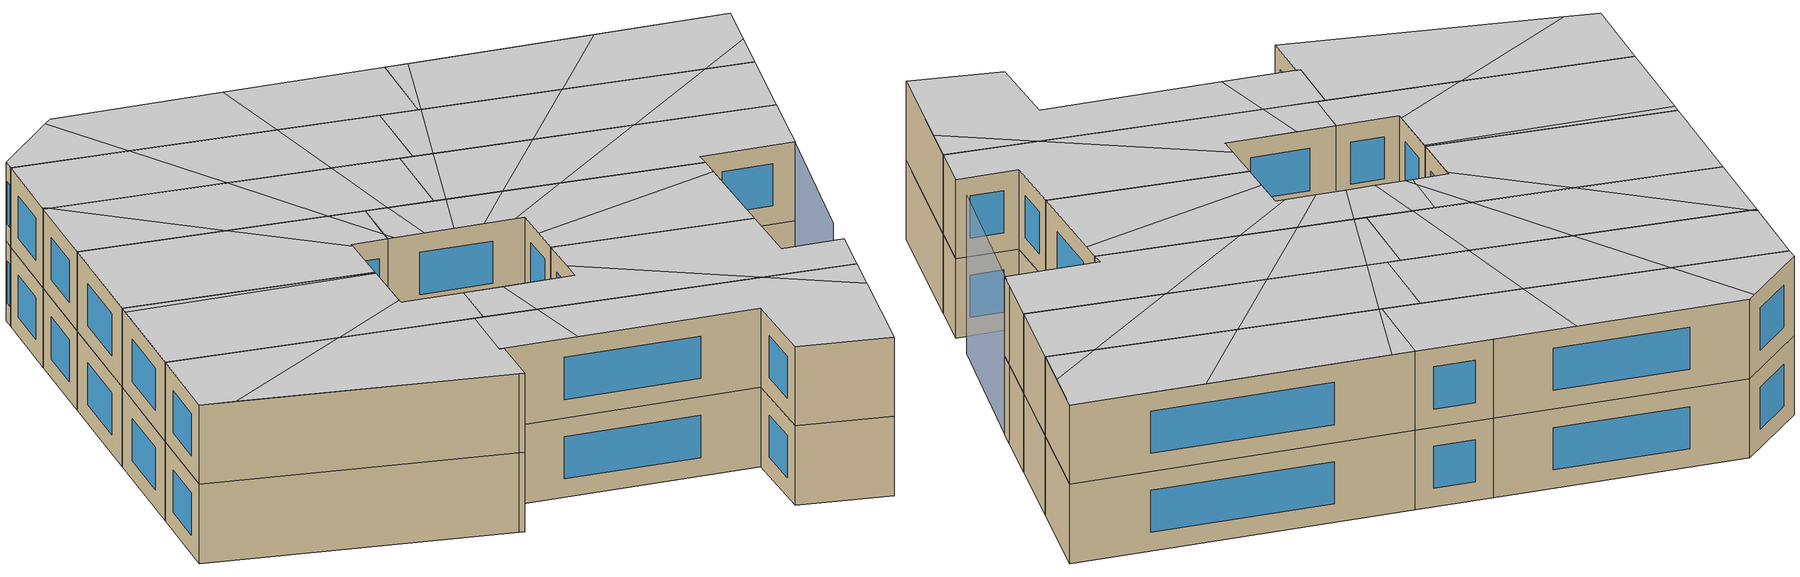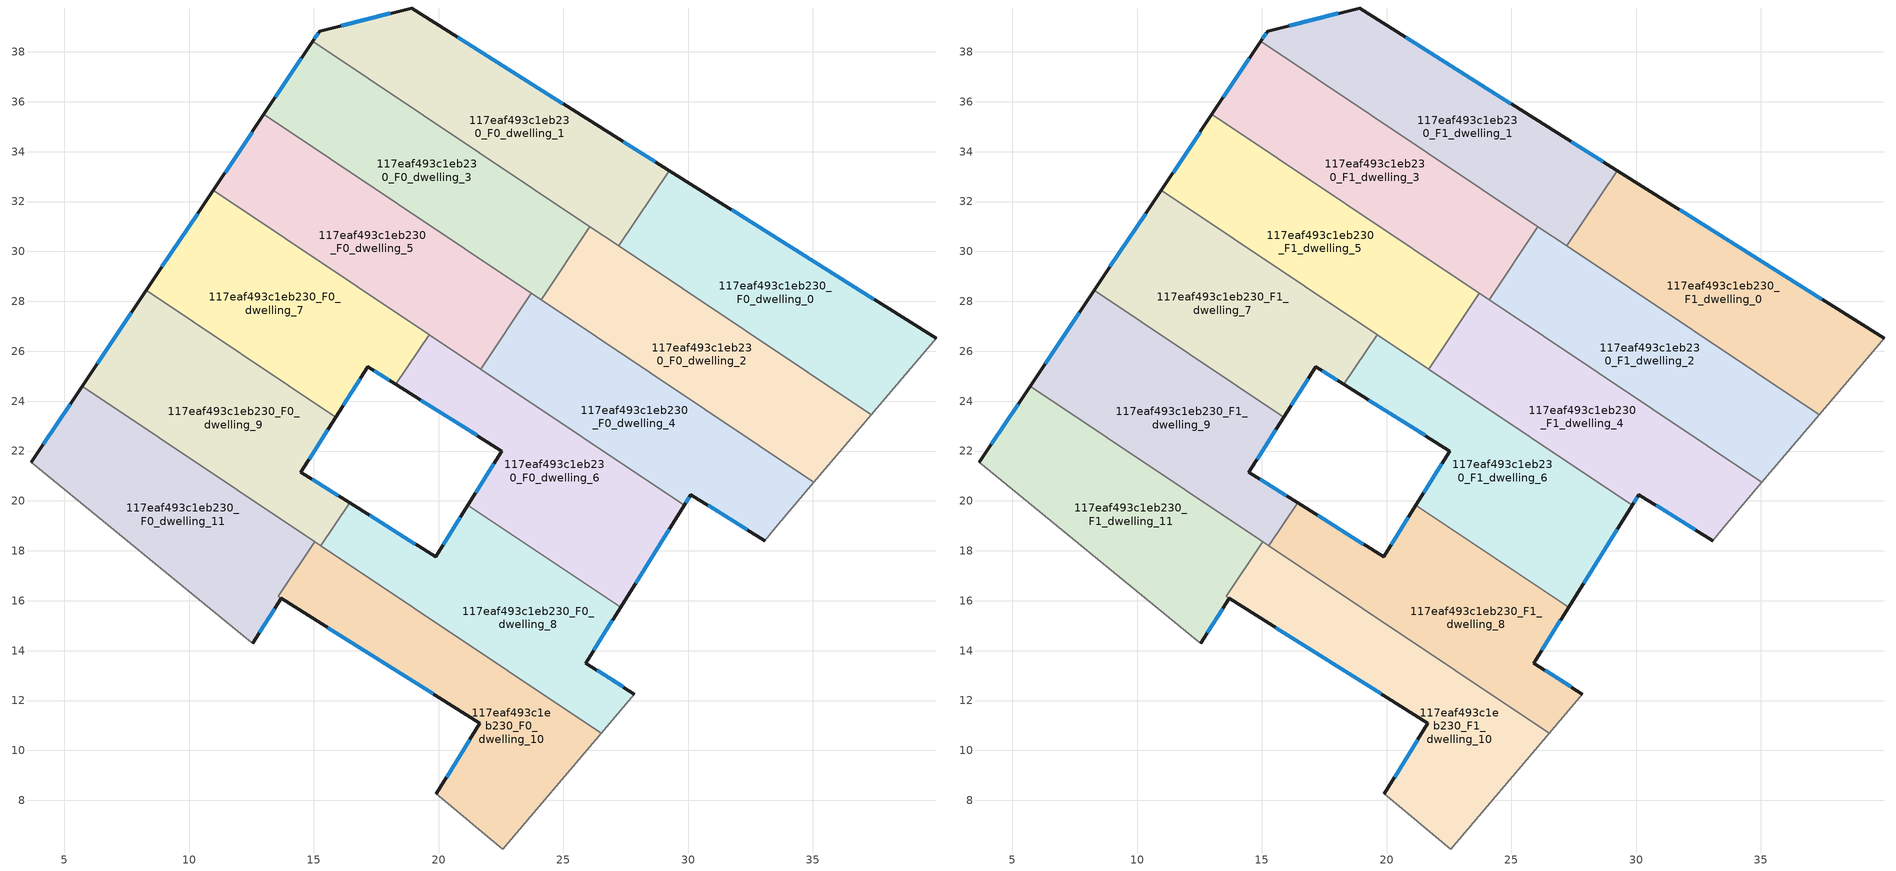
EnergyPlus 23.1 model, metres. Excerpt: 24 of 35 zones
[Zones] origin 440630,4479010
117eaf493c1eb230_F0_dwelling_0
 floor ground (EU_floor_Construction): 39.95,26.51 37.35,23.46 27.23,30.22 29.24,33.24 z0
 wall outside (EU_wall_Construction): 39.95,26.51 29.24,33.24 z0:3
 wall to 117eaf493c1eb230_F0_dwelling_1 (EU_wall_Construction): 29.24,33.24 27.23,30.22 z0:3
 wall adiabatic (EU_wall_Construction): 37.35,23.46 39.95,26.51 z0:3
 wall to 117eaf493c1eb230_F0_dwelling_2 (EU_wall_Construction): 27.23,30.22 37.35,23.46 z0:3
 window (EU_Window_Construction): 37.44,28.09 31.75,31.67 z0.7:2.3
117eaf493c1eb230_F0_dwelling_1
 floor ground (EU_floor_Construction): 26.84,34.75 29.24,33.24 27.23,30.22 14.96,38.42 15.23,38.83 18.92,39.76 z0
 wall outside (EU_wall_Construction): 29.24,33.24 26.84,34.75 18.92,39.76 15.23,38.83 14.96,38.42 z0:3
 wall to 117eaf493c1eb230_F0_dwelling_3 (EU_wall_Construction): 14.96,38.42 26.07,31 z0:3
 wall to 117eaf493c1eb230_F0_dwelling_2 (EU_wall_Construction): 26.07,31 27.23,30.23 z0:3
 window (EU_Window_Construction): 15.17,38.74 15.03,38.52 / 18.06,39.54 16.1,39.05 / 24.98,35.93 20.78,38.59 / 28.68,33.6 27.4,34.4 z0.7:2.3
117eaf493c1eb230_F0_dwelling_10
 floor ground (EU_floor_Construction): 26.52,10.69 22.58,6.05 19.91,8.26 21.65,11.1 13.7,16.1 13.57,16.18 15.03,18.37 z0
 wall outside (EU_wall_Construction): 13.7,16.1 21.65,11.1 19.91,8.26 z0:3
 wall adiabatic (EU_wall_Construction): 19.91,8.26 22.58,6.05 26.52,10.69 z0:3
 wall to 117eaf493c1eb230_F0_dwelling_11 (EU_wall_Construction): 15.03,18.37 13.57,16.18 13.7,16.1 z0:3
 wall to 117eaf493c1eb230_F0_dwelling_8 (EU_wall_Construction): 26.52,10.69 15.28,18.21 z0:3
 wall to 117eaf493c1eb230_F0_dwelling_9 (EU_wall_Construction): 15.28,18.21 15.03,18.37 z0:3
 window (EU_Window_Construction): 21.25,10.43 20.32,8.92 / 15.56,14.93 19.79,12.27 z0.7:2.3
117eaf493c1eb230_F0_dwelling_11
 floor ground (EU_floor_Construction): 15.03,18.37 13.57,16.18 13.7,16.1 12.55,14.3 12.4,14.42 3.68,21.55 5.72,24.6 z0
 wall outside (EU_wall_Construction): 5.72,24.6 3.68,21.55 / 12.55,14.3 13.7,16.1 z0:3
 wall adiabatic (EU_wall_Construction): 3.68,21.55 12.4,14.42 12.55,14.3 z0:3
 wall to 117eaf493c1eb230_F0_dwelling_9 (EU_wall_Construction): 15.03,18.37 5.72,24.6 z0:3
 window (EU_Window_Construction): 5.24,23.88 4.15,22.26 / 12.82,14.72 13.43,15.68 z0.7:2.3
117eaf493c1eb230_F0_dwelling_2
 floor ground (EU_floor_Construction): 37.35,23.46 35.05,20.76 24.11,28.07 26.07,31 z0
 wall adiabatic (EU_wall_Construction): 35.05,20.76 37.35,23.46 z0:3
 wall to 117eaf493c1eb230_F0_dwelling_3 (EU_wall_Construction): 26.07,31 24.11,28.07 z0:3
 wall to 117eaf493c1eb230_F0_dwelling_4 (EU_wall_Construction): 24.11,28.07 35.05,20.76 z0:3
117eaf493c1eb230_F0_dwelling_3
 floor ground (EU_floor_Construction): 26.07,31 24.11,28.07 13,35.49 14.96,38.42 z0
 wall outside (EU_wall_Construction): 14.96,38.42 13,35.49 z0:3
 wall to 117eaf493c1eb230_F0_dwelling_5 (EU_wall_Construction): 13,35.49 23.72,28.33 z0:3
 wall to 117eaf493c1eb230_F0_dwelling_4 (EU_wall_Construction): 23.72,28.33 24.11,28.07 z0:3
 window (EU_Window_Construction): 14.5,37.74 13.46,36.18 z0.7:2.3
117eaf493c1eb230_F0_dwelling_4
 floor ground (EU_floor_Construction): 35.05,20.76 33.51,18.95 33.07,18.41 30.11,20.25 29.85,19.83 21.69,25.29 23.72,28.33 z0
 wall outside (EU_wall_Construction): 29.85,19.83 30.11,20.25 33.07,18.41 z0:3
 wall to 117eaf493c1eb230_F0_dwelling_5 (EU_wall_Construction): 23.72,28.33 21.69,25.29 z0:3
 wall adiabatic (EU_wall_Construction): 33.07,18.41 33.51,18.95 35.05,20.76 z0:3
 wall to 117eaf493c1eb230_F0_dwelling_6 (EU_wall_Construction): 21.69,25.29 29.85,19.83 z0:3
 window (EU_Window_Construction): 30.81,19.82 32.38,18.84 / 29.91,19.93 30.05,20.16 z0.7:2.3
117eaf493c1eb230_F0_dwelling_5
 floor ground (EU_floor_Construction): 23.72,28.33 21.69,25.29 10.97,32.45 13,35.49 z0
 wall outside (EU_wall_Construction): 13,35.49 10.97,32.45 z0:3
 wall to 117eaf493c1eb230_F0_dwelling_7 (EU_wall_Construction): 10.97,32.45 19.62,26.67 z0:3
 wall to 117eaf493c1eb230_F0_dwelling_6 (EU_wall_Construction): 19.63,26.67 21.69,25.29 z0:3
 window (EU_Window_Construction): 12.52,34.78 11.44,33.16 z0.7:2.3
117eaf493c1eb230_F0_dwelling_6
 floor ground (EU_floor_Construction): 29.85,19.83 27.3,15.73 21.17,19.82 22.54,22 18.29,24.67 19.62,26.67 z0
 wall outside (EU_wall_Construction): 27.3,15.73 29.85,19.83 / 18.29,24.67 22.54,22 21.17,19.82 z0:3
 wall to 117eaf493c1eb230_F0_dwelling_7 (EU_wall_Construction): 19.62,26.67 18.29,24.67 z0:3
 wall to 117eaf493c1eb230_F0_dwelling_8 (EU_wall_Construction): 21.17,19.82 27.3,15.73 z0:3
 window (EU_Window_Construction): 27.9,16.69 29.25,18.87 / 22.22,21.49 21.49,20.33 / 19.28,24.04 21.54,22.63 z0.7:2.3
117eaf493c1eb230_F0_dwelling_7
 floor ground (EU_floor_Construction): 19.62,26.67 18.29,24.67 17.16,25.37 15.88,23.36 8.28,28.44 10.97,32.45 z0
 wall outside (EU_wall_Construction): 10.97,32.45 8.28,28.44 / 15.88,23.36 17.16,25.37 18.29,24.67 z0:3
 wall to 117eaf493c1eb230_F0_dwelling_9 (EU_wall_Construction): 8.28,28.44 15.88,23.36 z0:3
 window (EU_Window_Construction): 10.34,31.51 8.91,29.38 / 17.43,25.21 18.03,24.83 / 16.18,23.83 16.86,24.9 z0.7:2.3
117eaf493c1eb230_F0_dwelling_8
 floor ground (EU_floor_Construction): 27.3,15.73 25.9,13.49 27.85,12.26 26.52,10.69 15.28,18.21 16.43,19.93 19.88,17.76 21.17,19.82 z0
 wall outside (EU_wall_Construction): 21.17,19.82 19.88,17.76 16.43,19.93 / 27.85,12.26 25.9,13.49 27.3,15.73 z0:3
 wall to 117eaf493c1eb230_F0_dwelling_9 (EU_wall_Construction): 16.43,19.93 15.28,18.21 z0:3
 wall adiabatic (EU_wall_Construction): 26.52,10.69 27.85,12.26 z0:3
 window (EU_Window_Construction): 19.08,18.27 17.24,19.42 / 20.87,19.34 20.19,18.24 / 26.23,14.02 26.97,15.21 / 27.4,12.55 26.36,13.2 z0.7:2.3
117eaf493c1eb230_F0_dwelling_9
 floor ground (EU_floor_Construction): 15.88,23.36 14.48,21.16 16.43,19.93 15.28,18.21 5.72,24.6 8.28,28.44 z0
 wall outside (EU_wall_Construction): 16.43,19.93 14.48,21.16 15.88,23.36 / 8.28,28.44 5.72,24.6 z0:3
 window (EU_Window_Construction): 14.81,21.67 15.56,22.84 / 15.98,20.22 14.94,20.87 / 7.68,27.54 6.32,25.5 z0.7:2.3
117eaf493c1eb230_F1_dwelling_0
 floor to 117eaf493c1eb230_F0_dwelling_0 (EU_floor_Construction): 39.95,26.51 37.35,23.46 27.23,30.22 29.24,33.24 z3
 wall outside (EU_wall_Construction): 39.95,26.51 29.24,33.24 z3:6
 wall to 117eaf493c1eb230_F1_dwelling_1 (EU_wall_Construction): 29.24,33.24 27.23,30.22 z3:6
 wall adiabatic (EU_wall_Construction): 37.35,23.46 39.95,26.51 z3:6
 wall to 117eaf493c1eb230_F1_dwelling_2 (EU_wall_Construction): 27.23,30.22 37.35,23.46 z3:6
 window (EU_Window_Construction): 37.44,28.09 31.75,31.67 z3.7:5.3
 ceiling to 117eaf493c1eb230_F2_dwelling_8 (EU_floor_Construction): 35.71,29.18 29.98,32.78 27.31,30.17 31.55,27.34 z6
 ceiling to 117eaf493c1eb230_F2_dwelling_7 (EU_floor_Construction): 38.58,24.9 39.95,26.51 35.71,29.18 31.55,27.34 35.87,24.45 z6
 ceiling to 117eaf493c1eb230_F2_dwelling_9 (EU_floor_Construction): 29.98,32.78 29.24,33.24 27.23,30.22 27.31,30.17 z6
 ceiling to 117eaf493c1eb230_F2_dwelling_6 (EU_floor_Construction): 37.35,23.46 38.58,24.9 35.87,24.45 z6
117eaf493c1eb230_F1_dwelling_1
 floor to 117eaf493c1eb230_F0_dwelling_1 (EU_floor_Construction): 26.84,34.75 29.24,33.24 27.23,30.22 14.96,38.42 15.23,38.83 18.92,39.76 z3
 wall outside (EU_wall_Construction): 29.24,33.24 26.84,34.75 18.92,39.76 15.23,38.83 14.96,38.42 z3:6
 wall to 117eaf493c1eb230_F1_dwelling_3 (EU_wall_Construction): 14.96,38.42 26.07,31 z3:6
 wall to 117eaf493c1eb230_F1_dwelling_2 (EU_wall_Construction): 26.07,31 27.23,30.23 z3:6
 window (EU_Window_Construction): 15.17,38.74 15.03,38.52 / 18.06,39.54 16.1,39.05 / 24.98,35.93 20.78,38.59 / 28.68,33.6 27.4,34.4 z3.7:5.3
 ceiling to 117eaf493c1eb230_F2_dwelling_10 (EU_floor_Construction): 22.97,33.07 24.25,36.39 18.92,39.76 18.52,39.66 18.52,36.05 z6
 ceiling to 117eaf493c1eb230_F2_dwelling_0 (EU_floor_Construction): 18.52,36.05 18.52,39.66 15.23,38.83 14.96,38.42 z6
 ceiling to 117eaf493c1eb230_F2_dwelling_9 (EU_floor_Construction): 27.23,30.22 29.24,33.24 26.84,34.75 24.25,36.39 22.97,33.07 z6
117eaf493c1eb230_F1_dwelling_10
 floor to 117eaf493c1eb230_F0_dwelling_10 (EU_floor_Construction): 26.52,10.69 22.58,6.05 19.91,8.26 21.65,11.1 13.7,16.1 13.57,16.18 15.03,18.37 z3
 wall outside (EU_wall_Construction): 13.7,16.1 21.65,11.1 19.91,8.26 z3:6
 wall adiabatic (EU_wall_Construction): 19.91,8.26 22.58,6.05 26.52,10.69 z3:6
 wall to 117eaf493c1eb230_F1_dwelling_11 (EU_wall_Construction): 15.03,18.37 13.57,16.18 13.7,16.1 z3:6
 wall to 117eaf493c1eb230_F1_dwelling_8 (EU_wall_Construction): 26.52,10.69 15.28,18.21 z3:6
 wall to 117eaf493c1eb230_F1_dwelling_9 (EU_wall_Construction): 15.28,18.21 15.03,18.37 z3:6
 window (EU_Window_Construction): 21.25,10.43 20.32,8.92 / 15.56,14.93 19.79,12.27 z3.7:5.3
 ceiling to 117eaf493c1eb230_F2_dwelling_4 (EU_floor_Construction): 22.58,6.05 25.47,9.46 23.67,12.6 16.91,17.12 16.01,14.64 21.65,11.1 19.91,8.26 z6
 ceiling to 117eaf493c1eb230_F2_dwelling_5 (EU_floor_Construction): 25.47,9.46 26.52,10.69 23.67,12.6 z6
 ceiling to 117eaf493c1eb230_F2_dwelling_3 (EU_floor_Construction): 16.01,14.64 16.91,17.12 15.03,18.37 13.57,16.18 13.7,16.1 z6
117eaf493c1eb230_F1_dwelling_11
 floor to 117eaf493c1eb230_F0_dwelling_11 (EU_floor_Construction): 15.03,18.37 13.57,16.18 13.7,16.1 12.55,14.3 12.4,14.42 3.68,21.55 5.72,24.6 z3
 wall outside (EU_wall_Construction): 5.72,24.6 3.68,21.55 / 12.55,14.3 13.7,16.1 z3:6
 wall adiabatic (EU_wall_Construction): 3.68,21.55 12.4,14.42 12.55,14.3 z3:6
 wall to 117eaf493c1eb230_F1_dwelling_9 (EU_wall_Construction): 15.03,18.37 5.72,24.6 z3:6
 window (EU_Window_Construction): 5.24,23.88 4.15,22.26 / 12.82,14.72 13.43,15.68 z3.7:5.3
 ceiling to 117eaf493c1eb230_F2_dwelling_3 (EU_floor_Construction): 13.7,16.1 13.57,16.18 15.03,18.37 10.94,21.11 4.68,20.73 12.41,14.41 12.55,14.3 z6
 ceiling to 117eaf493c1eb230_F2_dwelling_2 (EU_floor_Construction): 10.94,21.11 5.72,24.6 3.68,21.55 4.68,20.73 z6
117eaf493c1eb230_F1_dwelling_2
 floor to 117eaf493c1eb230_F0_dwelling_2 (EU_floor_Construction): 37.35,23.46 35.05,20.76 24.11,28.07 26.07,31 z3
 wall adiabatic (EU_wall_Construction): 35.05,20.76 37.35,23.46 z3:6
 wall to 117eaf493c1eb230_F1_dwelling_3 (EU_wall_Construction): 26.07,31 24.11,28.07 z3:6
 wall to 117eaf493c1eb230_F1_dwelling_4 (EU_wall_Construction): 24.11,28.07 35.05,20.76 z3:6
 ceiling to 117eaf493c1eb230_F2_dwelling_7 (EU_floor_Construction): 35.87,24.45 31.55,27.34 27.73,25.65 30.78,23.61 z6
 ceiling to 117eaf493c1eb230_F2_dwelling_8 (EU_floor_Construction): 31.55,27.34 27.31,30.17 24.73,27.65 27.73,25.65 z6
 ceiling to 117eaf493c1eb230_F2_dwelling_6 (EU_floor_Construction): 35.05,20.76 37.35,23.46 35.87,24.45 30.78,23.61 z6
 ceiling to 117eaf493c1eb230_F2_dwelling_9 (EU_floor_Construction): 27.31,30.17 26.07,31 24.11,28.07 24.73,27.65 z6
117eaf493c1eb230_F1_dwelling_3
 floor to 117eaf493c1eb230_F0_dwelling_3 (EU_floor_Construction): 26.07,31 24.11,28.07 13,35.49 14.96,38.42 z3
 wall outside (EU_wall_Construction): 14.96,38.42 13,35.49 z3:6
 wall to 117eaf493c1eb230_F1_dwelling_5 (EU_wall_Construction): 13,35.49 23.72,28.33 z3:6
 wall to 117eaf493c1eb230_F1_dwelling_4 (EU_wall_Construction): 23.72,28.33 24.11,28.07 z3:6
 window (EU_Window_Construction): 14.5,37.74 13.46,36.18 z3.7:5.3
 ceiling to 117eaf493c1eb230_F2_dwelling_0 (EU_floor_Construction): 18.52,31.8 18.52,36.05 14.96,38.42 13.07,35.6 13.15,35.39 z6
 ceiling to 117eaf493c1eb230_F2_dwelling_10 (EU_floor_Construction): 21.66,29.7 22.97,33.07 18.52,36.05 18.52,31.8 z6
 ceiling to 117eaf493c1eb230_F2_dwelling_1 (EU_floor_Construction): 13.15,35.39 13.07,35.6 13,35.49 z6
 ceiling to 117eaf493c1eb230_F2_dwelling_9 (EU_floor_Construction): 24.11,28.07 26.07,31 22.97,33.07 21.66,29.7 z6
117eaf493c1eb230_F1_dwelling_4
 floor to 117eaf493c1eb230_F0_dwelling_4 (EU_floor_Construction): 35.05,20.76 33.51,18.95 33.07,18.41 30.11,20.25 29.85,19.83 21.69,25.29 23.72,28.33 z3
 wall outside (EU_wall_Construction): 29.85,19.83 30.11,20.25 33.07,18.41 z3:6
 wall to 117eaf493c1eb230_F1_dwelling_5 (EU_wall_Construction): 23.72,28.33 21.69,25.29 z3:6
 wall adiabatic (EU_wall_Construction): 33.07,18.41 33.51,18.95 35.05,20.76 z3:6
 wall to 117eaf493c1eb230_F1_dwelling_6 (EU_wall_Construction): 21.69,25.29 29.85,19.83 z3:6
 window (EU_Window_Construction): 30.81,19.82 32.38,18.84 / 29.91,19.93 30.05,20.16 z3.7:5.3
 ceiling to 117eaf493c1eb230_F2_dwelling_6 (EU_floor_Construction): 33.51,18.95 35.05,20.76 30.78,23.61 25.51,22.73 29.85,19.83 30.11,20.25 33.07,18.41 z6
 ceiling to 117eaf493c1eb230_F2_dwelling_7 (EU_floor_Construction): 30.78,23.61 27.73,25.65 23.77,23.9 25.51,22.73 z6
 ceiling to 117eaf493c1eb230_F2_dwelling_8 (EU_floor_Construction): 27.73,25.65 24.73,27.65 22.06,25.04 23.77,23.9 z6
 ceiling to 117eaf493c1eb230_F2_dwelling_9 (EU_floor_Construction): 24.73,27.65 23.72,28.33 21.69,25.29 22.06,25.04 z6
117eaf493c1eb230_F1_dwelling_5
 floor to 117eaf493c1eb230_F0_dwelling_5 (EU_floor_Construction): 23.72,28.33 21.69,25.29 10.97,32.45 13,35.49 z3
 wall outside (EU_wall_Construction): 13,35.49 10.97,32.45 z3:6
 wall to 117eaf493c1eb230_F1_dwelling_7 (EU_wall_Construction): 10.97,32.45 19.62,26.67 z3:6
 wall to 117eaf493c1eb230_F1_dwelling_6 (EU_wall_Construction): 19.63,26.67 21.69,25.29 z3:6
 window (EU_Window_Construction): 12.52,34.78 11.44,33.16 z3.7:5.3
 ceiling to 117eaf493c1eb230_F2_dwelling_9 (EU_floor_Construction): 21.69,25.29 23.72,28.33 21.66,29.7 20.31,26.21 z6
 ceiling to 117eaf493c1eb230_F2_dwelling_0 (EU_floor_Construction): 18.52,27.41 18.52,31.8 13.15,35.39 15.46,29.45 z6
 ceiling to 117eaf493c1eb230_F2_dwelling_10 (EU_floor_Construction): 20.31,26.21 21.66,29.7 18.52,31.8 18.52,27.41 z6
 ceiling to 117eaf493c1eb230_F2_dwelling_1 (EU_floor_Construction): 15.46,29.45 13.15,35.39 13,35.49 10.97,32.45 z6
117eaf493c1eb230_F1_dwelling_6
 floor to 117eaf493c1eb230_F0_dwelling_6 (EU_floor_Construction): 29.85,19.83 27.3,15.73 21.17,19.82 22.54,22 18.29,24.67 19.62,26.67 z3
 wall outside (EU_wall_Construction): 27.3,15.73 29.85,19.83 / 18.29,24.67 22.54,22 21.17,19.82 z3:6
 wall to 117eaf493c1eb230_F1_dwelling_7 (EU_wall_Construction): 19.62,26.67 18.29,24.67 z3:6
 wall to 117eaf493c1eb230_F1_dwelling_8 (EU_wall_Construction): 21.17,19.82 27.3,15.73 z3:6
 window (EU_Window_Construction): 27.9,16.69 29.25,18.87 / 22.22,21.49 21.49,20.33 / 19.28,24.04 21.54,22.63 z3.7:5.3
 ceiling to 117eaf493c1eb230_F2_dwelling_5 (EU_floor_Construction): 27.3,15.73 29.42,19.14 21.81,20.84 21.18,19.82 z6
 ceiling to 117eaf493c1eb230_F2_dwelling_6 (EU_floor_Construction): 29.42,19.14 29.85,19.83 25.51,22.73 22.24,22.19 22.54,22 21.81,20.84 z6
 ceiling to 117eaf493c1eb230_F2_dwelling_7 (EU_floor_Construction): 25.51,22.73 23.77,23.9 21.28,22.79 22.24,22.19 z6
 ceiling to 117eaf493c1eb230_F2_dwelling_8 (EU_floor_Construction): 23.77,23.9 22.06,25.04 20.36,23.37 21.28,22.79 z6
 ceiling to 117eaf493c1eb230_F2_dwelling_10 (EU_floor_Construction): 19.44,23.95 20.31,26.21 19.62,26.67 18.52,25.01 18.52,24.53 z6
 ceiling to 117eaf493c1eb230_F2_dwelling_9 (EU_floor_Construction): 22.06,25.04 20.31,26.21 19.44,23.95 20.36,23.37 z6
 ceiling to 117eaf493c1eb230_F2_dwelling_0 (EU_floor_Construction): 18.52,24.53 18.52,25.01 18.29,24.67 z6
117eaf493c1eb230_F1_dwelling_7
 floor to 117eaf493c1eb230_F0_dwelling_7 (EU_floor_Construction): 19.62,26.67 18.29,24.67 17.16,25.37 15.88,23.36 8.28,28.44 10.97,32.45 z3
 wall outside (EU_wall_Construction): 10.97,32.45 8.28,28.44 / 15.88,23.36 17.16,25.37 18.29,24.67 z3:6
 wall to 117eaf493c1eb230_F1_dwelling_9 (EU_wall_Construction): 8.28,28.44 15.88,23.36 z3:6
 window (EU_Window_Construction): 10.34,31.51 8.91,29.38 / 17.43,25.21 18.03,24.83 / 16.18,23.83 16.86,24.9 z3.7:5.3
 ceiling to 117eaf493c1eb230_F2_dwelling_1 (EU_floor_Construction): 15.88,23.36 17.09,25.25 15.46,29.45 10.97,32.45 8.28,28.44 z6
 ceiling to 117eaf493c1eb230_F2_dwelling_0 (EU_floor_Construction): 18.29,24.67 18.52,25.01 18.52,27.41 15.46,29.45 17.09,25.25 17.16,25.37 z6
 ceiling to 117eaf493c1eb230_F2_dwelling_10 (EU_floor_Construction): 18.52,25.01 19.62,26.67 18.52,27.41 z6
117eaf493c1eb230_F1_dwelling_8
 floor to 117eaf493c1eb230_F0_dwelling_8 (EU_floor_Construction): 27.3,15.73 25.9,13.49 27.85,12.26 26.52,10.69 15.28,18.21 16.43,19.93 19.88,17.76 21.17,19.82 z3
 wall outside (EU_wall_Construction): 21.17,19.82 19.88,17.76 16.43,19.93 / 27.85,12.26 25.9,13.49 27.3,15.73 z3:6
 wall to 117eaf493c1eb230_F1_dwelling_9 (EU_wall_Construction): 16.43,19.93 15.28,18.21 z3:6
 wall adiabatic (EU_wall_Construction): 26.52,10.69 27.85,12.26 z3:6
 window (EU_Window_Construction): 19.08,18.27 17.24,19.42 / 20.87,19.34 20.19,18.24 / 26.23,14.02 26.97,15.21 / 27.4,12.55 26.36,13.2 z3.7:5.3
 ceiling to 117eaf493c1eb230_F2_dwelling_5 (EU_floor_Construction): 26.52,10.69 27.85,12.26 25.9,13.49 27.3,15.73 21.18,19.82 20.31,18.44 23.67,12.6 z6
 ceiling to 117eaf493c1eb230_F2_dwelling_4 (EU_floor_Construction): 23.67,12.6 20.31,18.44 19.88,17.76 17.65,19.17 16.91,17.12 z6
 ceiling to 117eaf493c1eb230_F2_dwelling_3 (EU_floor_Construction): 16.91,17.12 17.65,19.17 16.43,19.93 15.28,18.21 z6
117eaf493c1eb230_F1_dwelling_9
 floor to 117eaf493c1eb230_F0_dwelling_9 (EU_floor_Construction): 15.88,23.36 14.48,21.16 16.43,19.93 15.28,18.21 5.72,24.6 8.28,28.44 z3
 wall outside (EU_wall_Construction): 16.43,19.93 14.48,21.16 15.88,23.36 / 8.28,28.44 5.72,24.6 z3:6
 window (EU_Window_Construction): 14.81,21.67 15.56,22.84 / 15.98,20.22 14.94,20.87 / 7.68,27.54 6.32,25.5 z3.7:5.3
 ceiling to 117eaf493c1eb230_F2_dwelling_2 (EU_floor_Construction): 14.6,21.33 15.83,23.27 8.09,28.16 5.72,24.6 10.94,21.11 z6
 ceiling to 117eaf493c1eb230_F2_dwelling_1 (EU_floor_Construction): 15.83,23.27 15.88,23.36 8.28,28.44 8.09,28.16 z6
 ceiling to 117eaf493c1eb230_F2_dwelling_3 (EU_floor_Construction): 15.28,18.21 16.43,19.93 14.48,21.16 14.6,21.33 10.94,21.11 z6
shading: 28.63,13.33 33.51,18.95 z0:6
[Building]
EU S2 Campaign: North Axis=0; Terrain=City; Solar Distribution=FullExterior
[Site:Location]
Madrid: Latitude=40.5; Longitude=-3.5; Time Zone=1; Elevation=609
[SizingPeriod:WeatherFileDays]
AnnualSizingPeriod: Begin Month=1; Begin Day of Month=1; End Month=12; End Day of Month=31; Day of Week for Start Day=Monday; Use Weather File Daylight Saving Period=No; Use Weather File Rain and Snow Indicators=No
[MATERIAL]
EU_InternalMass_Material: Roughness=MediumRough; Thickness=0.1; Conductivity=1; Density=1800; Specific Heat=900; Thermal Absorptance=0.9; Solar Absorptance=0.7; Visible Absorptance=0.7
[MATERIAL:NOMASS] Roughness=MediumRough; Thermal Absorptance=0.9; Solar Absorptance=0.7; Visible Absorptance=0.7
Name | Thermal Resistance
EU_wall_NoMass | 0.419739
EU_floor_NoMass | 0.608284
[WINDOWMATERIAL:SIMPLEGLAZINGSYSTEM]
EU_Window_SimpleGlazing: UFactor=4.8352; Solar Heat Gain Coefficient=0.85; Visible Transmittance=0.85
[CONSTRUCTION]
EU_wall_Construction: EU_wall_NoMass
EU_floor_Construction: EU_floor_NoMass
EU_Window_Construction: EU_Window_SimpleGlazing
EU_InternalMass_Construction: EU_InternalMass_Material
[ZONE] Type=1; Multiplier=1; Ceiling Height=autocalculate; Floor Area=autocalculate; Part of Total Floor Area=Yes
Name | Volume
117eaf493c1eb230_F0_dwelling_0; 117eaf493c1eb230_F1_dwelling_0 | 141.449
117eaf493c1eb230_F0_dwelling_1; 117eaf493c1eb230_F1_dwelling_1 | 141.447
117eaf493c1eb230_F0_dwelling_10; 117eaf493c1eb230_F1_dwelling_10 | 140.329
117eaf493c1eb230_F0_dwelling_11; 117eaf493c1eb230_F1_dwelling_11 | 142.561
117eaf493c1eb230_F0_dwelling_2; 117eaf493c1eb230_F1_dwelling_2; 117eaf493c1eb230_F0_dwelling_5; 117eaf493c1eb230_F1_dwelling_5; 117eaf493c1eb230_F0_dwelling_9; 117eaf493c1eb230_F1_dwelling_9 | 141.424
117eaf493c1eb230_F0_dwelling_3; 117eaf493c1eb230_F1_dwelling_3 | 141.438
117eaf493c1eb230_F0_dwelling_4; 117eaf493c1eb230_F1_dwelling_4 | 141.429
117eaf493c1eb230_F0_dwelling_6; 117eaf493c1eb230_F1_dwelling_6 | 141.431
117eaf493c1eb230_F0_dwelling_7; 117eaf493c1eb230_F1_dwelling_7 | 141.436
117eaf493c1eb230_F0_dwelling_8; 117eaf493c1eb230_F1_dwelling_8 | 141.426
[INTERNALMASS] Construction=EU_InternalMass_Construction
Name | Zone or ZoneList | Surface Area
117eaf493c1eb230_F0_dwelling_0_EU_InternalMass | 117eaf493c1eb230_F0_dwelling_0 | 47.1499
117eaf493c1eb230_F0_dwelling_1_EU_InternalMass | 117eaf493c1eb230_F0_dwelling_1 | 47.1489
117eaf493c1eb230_F0_dwelling_2_EU_InternalMass | 117eaf493c1eb230_F0_dwelling_2 | 47.1413
117eaf493c1eb230_F0_dwelling_3_EU_InternalMass | 117eaf493c1eb230_F0_dwelling_3 | 47.1457
117eaf493c1eb230_F0_dwelling_4_EU_InternalMass | 117eaf493c1eb230_F0_dwelling_4 | 47.1431
117eaf493c1eb230_F0_dwelling_5_EU_InternalMass | 117eaf493c1eb230_F0_dwelling_5 | 47.1414
117eaf493c1eb230_F0_dwelling_6_EU_InternalMass | 117eaf493c1eb230_F0_dwelling_6 | 47.144
117eaf493c1eb230_F0_dwelling_7_EU_InternalMass | 117eaf493c1eb230_F0_dwelling_7 | 47.1453
117eaf493c1eb230_F0_dwelling_8_EU_InternalMass | 117eaf493c1eb230_F0_dwelling_8 | 47.1421
117eaf493c1eb230_F0_dwelling_9_EU_InternalMass | 117eaf493c1eb230_F0_dwelling_9 | 47.1412
117eaf493c1eb230_F0_dwelling_10_EU_InternalMass | 117eaf493c1eb230_F0_dwelling_10 | 46.7806
117eaf493c1eb230_F0_dwelling_11_EU_InternalMass | 117eaf493c1eb230_F0_dwelling_11 | 47.5206
117eaf493c1eb230_F1_dwelling_0_EU_InternalMass | 117eaf493c1eb230_F1_dwelling_0 | 47.1499
117eaf493c1eb230_F1_dwelling_1_EU_InternalMass | 117eaf493c1eb230_F1_dwelling_1 | 47.1489
117eaf493c1eb230_F1_dwelling_2_EU_InternalMass | 117eaf493c1eb230_F1_dwelling_2 | 47.1413
117eaf493c1eb230_F1_dwelling_3_EU_InternalMass | 117eaf493c1eb230_F1_dwelling_3 | 47.1457
117eaf493c1eb230_F1_dwelling_4_EU_InternalMass | 117eaf493c1eb230_F1_dwelling_4 | 47.1431
117eaf493c1eb230_F1_dwelling_5_EU_InternalMass | 117eaf493c1eb230_F1_dwelling_5 | 47.1414
117eaf493c1eb230_F1_dwelling_6_EU_InternalMass | 117eaf493c1eb230_F1_dwelling_6 | 47.144
117eaf493c1eb230_F1_dwelling_7_EU_InternalMass | 117eaf493c1eb230_F1_dwelling_7 | 47.1453
117eaf493c1eb230_F1_dwelling_8_EU_InternalMass | 117eaf493c1eb230_F1_dwelling_8 | 47.1421
117eaf493c1eb230_F1_dwelling_9_EU_InternalMass | 117eaf493c1eb230_F1_dwelling_9 | 47.1412
117eaf493c1eb230_F1_dwelling_10_EU_InternalMass | 117eaf493c1eb230_F1_dwelling_10 | 46.7806
117eaf493c1eb230_F1_dwelling_11_EU_InternalMass | 117eaf493c1eb230_F1_dwelling_11 | 47.5206
[OTHEREQUIPMENT] Fuel Type=Electricity; Design Level Calculation Method=Watts/Area; Power per Zone Floor Area=1; Fraction Latent=0; Fraction Radiant=0; Fraction Lost=0; Carbon Dioxide Generation Rate=0; EndUse Subcategory=EU_Step8_InternalGains
Name | Zone or ZoneList or Space or SpaceList | Schedule
EU_Step8_InternalGain_117eaf493c1eb230_F0_dwelling_0_f000 | 117eaf493c1eb230_F0_dwelling_0 | EU_Step8_GainSchedule_117eaf493c1eb230_F0_dwelling_0_f000
EU_Step8_InternalGain_117eaf493c1eb230_F0_dwelling_1_f000 | 117eaf493c1eb230_F0_dwelling_1 | EU_Step8_GainSchedule_117eaf493c1eb230_F0_dwelling_1_f000
EU_Step8_InternalGain_117eaf493c1eb230_F0_dwelling_2_f000 | 117eaf493c1eb230_F0_dwelling_2 | EU_Step8_GainSchedule_117eaf493c1eb230_F0_dwelling_2_f000
EU_Step8_InternalGain_117eaf493c1eb230_F0_dwelling_3_f000 | 117eaf493c1eb230_F0_dwelling_3 | EU_Step8_GainSchedule_117eaf493c1eb230_F0_dwelling_3_f000
EU_Step8_InternalGain_117eaf493c1eb230_F0_dwelling_4_f000 | 117eaf493c1eb230_F0_dwelling_4 | EU_Step8_GainSchedule_117eaf493c1eb230_F0_dwelling_4_f000
EU_Step8_InternalGain_117eaf493c1eb230_F0_dwelling_5_f000 | 117eaf493c1eb230_F0_dwelling_5 | EU_Step8_GainSchedule_117eaf493c1eb230_F0_dwelling_5_f000
EU_Step8_InternalGain_117eaf493c1eb230_F0_dwelling_6_f000 | 117eaf493c1eb230_F0_dwelling_6 | EU_Step8_GainSchedule_117eaf493c1eb230_F0_dwelling_6_f000
EU_Step8_InternalGain_117eaf493c1eb230_F0_dwelling_7_f000 | 117eaf493c1eb230_F0_dwelling_7 | EU_Step8_GainSchedule_117eaf493c1eb230_F0_dwelling_7_f000
EU_Step8_InternalGain_117eaf493c1eb230_F0_dwelling_8_f000 | 117eaf493c1eb230_F0_dwelling_8 | EU_Step8_GainSchedule_117eaf493c1eb230_F0_dwelling_8_f000
EU_Step8_InternalGain_117eaf493c1eb230_F0_dwelling_9_f000 | 117eaf493c1eb230_F0_dwelling_9 | EU_Step8_GainSchedule_117eaf493c1eb230_F0_dwelling_9_f000
EU_Step8_InternalGain_117eaf493c1eb230_F0_dwelling_10_f000 | 117eaf493c1eb230_F0_dwelling_10 | EU_Step8_GainSchedule_117eaf493c1eb230_F0_dwelling_10_f000
EU_Step8_InternalGain_117eaf493c1eb230_F0_dwelling_11_f000 | 117eaf493c1eb230_F0_dwelling_11 | EU_Step8_GainSchedule_117eaf493c1eb230_F0_dwelling_11_f000
EU_Step8_InternalGain_117eaf493c1eb230_F1_dwelling_0_f000 | 117eaf493c1eb230_F1_dwelling_0 | EU_Step8_GainSchedule_117eaf493c1eb230_F1_dwelling_0_f000
EU_Step8_InternalGain_117eaf493c1eb230_F1_dwelling_1_f000 | 117eaf493c1eb230_F1_dwelling_1 | EU_Step8_GainSchedule_117eaf493c1eb230_F1_dwelling_1_f000
EU_Step8_InternalGain_117eaf493c1eb230_F1_dwelling_2_f000 | 117eaf493c1eb230_F1_dwelling_2 | EU_Step8_GainSchedule_117eaf493c1eb230_F1_dwelling_2_f000
EU_Step8_InternalGain_117eaf493c1eb230_F1_dwelling_3_f000 | 117eaf493c1eb230_F1_dwelling_3 | EU_Step8_GainSchedule_117eaf493c1eb230_F1_dwelling_3_f000
EU_Step8_InternalGain_117eaf493c1eb230_F1_dwelling_4_f000 | 117eaf493c1eb230_F1_dwelling_4 | EU_Step8_GainSchedule_117eaf493c1eb230_F1_dwelling_4_f000
EU_Step8_InternalGain_117eaf493c1eb230_F1_dwelling_5_f000 | 117eaf493c1eb230_F1_dwelling_5 | EU_Step8_GainSchedule_117eaf493c1eb230_F1_dwelling_5_f000
EU_Step8_InternalGain_117eaf493c1eb230_F1_dwelling_6_f000 | 117eaf493c1eb230_F1_dwelling_6 | EU_Step8_GainSchedule_117eaf493c1eb230_F1_dwelling_6_f000
EU_Step8_InternalGain_117eaf493c1eb230_F1_dwelling_7_f000 | 117eaf493c1eb230_F1_dwelling_7 | EU_Step8_GainSchedule_117eaf493c1eb230_F1_dwelling_7_f000
EU_Step8_InternalGain_117eaf493c1eb230_F1_dwelling_8_f000 | 117eaf493c1eb230_F1_dwelling_8 | EU_Step8_GainSchedule_117eaf493c1eb230_F1_dwelling_8_f000
EU_Step8_InternalGain_117eaf493c1eb230_F1_dwelling_9_f000 | 117eaf493c1eb230_F1_dwelling_9 | EU_Step8_GainSchedule_117eaf493c1eb230_F1_dwelling_9_f000
EU_Step8_InternalGain_117eaf493c1eb230_F1_dwelling_10_f000 | 117eaf493c1eb230_F1_dwelling_10 | EU_Step8_GainSchedule_117eaf493c1eb230_F1_dwelling_10_f000
EU_Step8_InternalGain_117eaf493c1eb230_F1_dwelling_11_f000 | 117eaf493c1eb230_F1_dwelling_11 | EU_Step8_GainSchedule_117eaf493c1eb230_F1_dwelling_11_f000
[ZONEVENTILATION:DESIGNFLOWRATE] Schedule=EU_AlwaysOn; Design Flow Rate Calculation Method=AirChanges/Hour; Air Changes per Hour=0.703302; Ventilation Type=Natural; Fan Pressure Rise=0; Fan Total Efficiency=1; Constant Term Coefficient=1; Temperature Term Coefficient=0; Velocity Term Coefficient=0; Velocity Squared Term Coefficient=0; Minimum Indoor Temperature=-100; Maximum Indoor Temperature=100; Delta Temperature=-100; Minimum Outdoor Temperature=-100; Maximum Outdoor Temperature=100; Maximum Wind Speed=40
Name | Zone or ZoneList or Space or SpaceList
EU_ConstantAir_117eaf493c1eb230_F0_dwelling_0 | 117eaf493c1eb230_F0_dwelling_0
EU_ConstantAir_117eaf493c1eb230_F0_dwelling_1 | 117eaf493c1eb230_F0_dwelling_1
EU_ConstantAir_117eaf493c1eb230_F0_dwelling_2 | 117eaf493c1eb230_F0_dwelling_2
EU_ConstantAir_117eaf493c1eb230_F0_dwelling_3 | 117eaf493c1eb230_F0_dwelling_3
EU_ConstantAir_117eaf493c1eb230_F0_dwelling_4 | 117eaf493c1eb230_F0_dwelling_4
EU_ConstantAir_117eaf493c1eb230_F0_dwelling_5 | 117eaf493c1eb230_F0_dwelling_5
EU_ConstantAir_117eaf493c1eb230_F0_dwelling_6 | 117eaf493c1eb230_F0_dwelling_6
EU_ConstantAir_117eaf493c1eb230_F0_dwelling_7 | 117eaf493c1eb230_F0_dwelling_7
EU_ConstantAir_117eaf493c1eb230_F0_dwelling_8 | 117eaf493c1eb230_F0_dwelling_8
EU_ConstantAir_117eaf493c1eb230_F0_dwelling_9 | 117eaf493c1eb230_F0_dwelling_9
EU_ConstantAir_117eaf493c1eb230_F0_dwelling_10 | 117eaf493c1eb230_F0_dwelling_10
EU_ConstantAir_117eaf493c1eb230_F0_dwelling_11 | 117eaf493c1eb230_F0_dwelling_11
EU_ConstantAir_117eaf493c1eb230_F1_dwelling_0 | 117eaf493c1eb230_F1_dwelling_0
EU_ConstantAir_117eaf493c1eb230_F1_dwelling_1 | 117eaf493c1eb230_F1_dwelling_1
EU_ConstantAir_117eaf493c1eb230_F1_dwelling_2 | 117eaf493c1eb230_F1_dwelling_2
EU_ConstantAir_117eaf493c1eb230_F1_dwelling_3 | 117eaf493c1eb230_F1_dwelling_3
EU_ConstantAir_117eaf493c1eb230_F1_dwelling_4 | 117eaf493c1eb230_F1_dwelling_4
EU_ConstantAir_117eaf493c1eb230_F1_dwelling_5 | 117eaf493c1eb230_F1_dwelling_5
EU_ConstantAir_117eaf493c1eb230_F1_dwelling_6 | 117eaf493c1eb230_F1_dwelling_6
EU_ConstantAir_117eaf493c1eb230_F1_dwelling_7 | 117eaf493c1eb230_F1_dwelling_7
EU_ConstantAir_117eaf493c1eb230_F1_dwelling_8 | 117eaf493c1eb230_F1_dwelling_8
EU_ConstantAir_117eaf493c1eb230_F1_dwelling_9 | 117eaf493c1eb230_F1_dwelling_9
EU_ConstantAir_117eaf493c1eb230_F1_dwelling_10 | 117eaf493c1eb230_F1_dwelling_10
EU_ConstantAir_117eaf493c1eb230_F1_dwelling_11 | 117eaf493c1eb230_F1_dwelling_11
[HVACTEMPLATE:THERMOSTAT] Constant Heating Setpoint=20; Constant Cooling Setpoint=50
EU_HeatOnly_117eaf493c1eb230_F0_dwelling_0; EU_HeatOnly_117eaf493c1eb230_F0_dwelling_1; EU_HeatOnly_117eaf493c1eb230_F0_dwelling_2; EU_HeatOnly_117eaf493c1eb230_F0_dwelling_3; EU_HeatOnly_117eaf493c1eb230_F0_dwelling_4; EU_HeatOnly_117eaf493c1eb230_F0_dwelling_5; EU_HeatOnly_117eaf493c1eb230_F0_dwelling_6; EU_HeatOnly_117eaf493c1eb230_F0_dwelling_7; EU_HeatOnly_117eaf493c1eb230_F0_dwelling_8; EU_HeatOnly_117eaf493c1eb230_F0_dwelling_9; EU_HeatOnly_117eaf493c1eb230_F0_dwelling_10; EU_HeatOnly_117eaf493c1eb230_F0_dwelling_11; EU_HeatOnly_117eaf493c1eb230_F1_dwelling_0; EU_HeatOnly_117eaf493c1eb230_F1_dwelling_1; EU_HeatOnly_117eaf493c1eb230_F1_dwelling_2; EU_HeatOnly_117eaf493c1eb230_F1_dwelling_3; EU_HeatOnly_117eaf493c1eb230_F1_dwelling_4; EU_HeatOnly_117eaf493c1eb230_F1_dwelling_5; EU_HeatOnly_117eaf493c1eb230_F1_dwelling_6; EU_HeatOnly_117eaf493c1eb230_F1_dwelling_7; EU_HeatOnly_117eaf493c1eb230_F1_dwelling_8; EU_HeatOnly_117eaf493c1eb230_F1_dwelling_9; EU_HeatOnly_117eaf493c1eb230_F1_dwelling_10; EU_HeatOnly_117eaf493c1eb230_F1_dwelling_11; EU_HeatOnly_117eaf493c1eb230_F2_dwelling_0; EU_HeatOnly_117eaf493c1eb230_F2_dwelling_1; EU_HeatOnly_117eaf493c1eb230_F2_dwelling_2; EU_HeatOnly_117eaf493c1eb230_F2_dwelling_3; EU_HeatOnly_117eaf493c1eb230_F2_dwelling_4; EU_HeatOnly_117eaf493c1eb230_F2_dwelling_5; EU_HeatOnly_117eaf493c1eb230_F2_dwelling_6; EU_HeatOnly_117eaf493c1eb230_F2_dwelling_7; EU_HeatOnly_117eaf493c1eb230_F2_dwelling_8; EU_HeatOnly_117eaf493c1eb230_F2_dwelling_9; EU_HeatOnly_117eaf493c1eb230_F2_dwelling_10
[HVACTEMPLATE:ZONE:IDEALLOADSAIRSYSTEM] System Availability Schedule=EU_AlwaysOn; Maximum Heating Supply Air Temperature=50; Minimum Cooling Supply Air Temperature=13; Maximum Heating Supply Air Humidity Ratio=0.0156; Minimum Cooling Supply Air Humidity Ratio=0.0077; Heating Limit=NoLimit; Cooling Limit=NoLimit; Heating Availability Schedule=EU_AlwaysOn; Cooling Availability Schedule=EU_CoolingOff; Dehumidification Control Type=ConstantSensibleHeatRatio; Cooling Sensible Heat Ratio=0.7; Dehumidification Setpoint=60; Humidification Control Type=None; Humidification Setpoint=30; Outdoor Air Method=None; Outdoor Air Flow Rate per Person=0.00944; Outdoor Air Flow Rate per Zone Floor Area=0; Outdoor Air Flow Rate per Zone=0; Demand Controlled Ventilation Type=None; Outdoor Air Economizer Type=NoEconomizer; Heat Recovery Type=None; Sensible Heat Recovery Effectiveness=0.7; Latent Heat Recovery Effectiveness=0.65
Name | Template Thermostat
117eaf493c1eb230_F0_dwelling_0 | EU_HeatOnly_117eaf493c1eb230_F0_dwelling_0
117eaf493c1eb230_F0_dwelling_1 | EU_HeatOnly_117eaf493c1eb230_F0_dwelling_1
117eaf493c1eb230_F0_dwelling_2 | EU_HeatOnly_117eaf493c1eb230_F0_dwelling_2
117eaf493c1eb230_F0_dwelling_3 | EU_HeatOnly_117eaf493c1eb230_F0_dwelling_3
117eaf493c1eb230_F0_dwelling_4 | EU_HeatOnly_117eaf493c1eb230_F0_dwelling_4
117eaf493c1eb230_F0_dwelling_5 | EU_HeatOnly_117eaf493c1eb230_F0_dwelling_5
117eaf493c1eb230_F0_dwelling_6 | EU_HeatOnly_117eaf493c1eb230_F0_dwelling_6
117eaf493c1eb230_F0_dwelling_7 | EU_HeatOnly_117eaf493c1eb230_F0_dwelling_7
117eaf493c1eb230_F0_dwelling_8 | EU_HeatOnly_117eaf493c1eb230_F0_dwelling_8
117eaf493c1eb230_F0_dwelling_9 | EU_HeatOnly_117eaf493c1eb230_F0_dwelling_9
117eaf493c1eb230_F0_dwelling_10 | EU_HeatOnly_117eaf493c1eb230_F0_dwelling_10
117eaf493c1eb230_F0_dwelling_11 | EU_HeatOnly_117eaf493c1eb230_F0_dwelling_11
117eaf493c1eb230_F1_dwelling_0 | EU_HeatOnly_117eaf493c1eb230_F1_dwelling_0
117eaf493c1eb230_F1_dwelling_1 | EU_HeatOnly_117eaf493c1eb230_F1_dwelling_1
117eaf493c1eb230_F1_dwelling_2 | EU_HeatOnly_117eaf493c1eb230_F1_dwelling_2
117eaf493c1eb230_F1_dwelling_3 | EU_HeatOnly_117eaf493c1eb230_F1_dwelling_3
117eaf493c1eb230_F1_dwelling_4 | EU_HeatOnly_117eaf493c1eb230_F1_dwelling_4
117eaf493c1eb230_F1_dwelling_5 | EU_HeatOnly_117eaf493c1eb230_F1_dwelling_5
117eaf493c1eb230_F1_dwelling_6 | EU_HeatOnly_117eaf493c1eb230_F1_dwelling_6
117eaf493c1eb230_F1_dwelling_7 | EU_HeatOnly_117eaf493c1eb230_F1_dwelling_7
117eaf493c1eb230_F1_dwelling_8 | EU_HeatOnly_117eaf493c1eb230_F1_dwelling_8
117eaf493c1eb230_F1_dwelling_9 | EU_HeatOnly_117eaf493c1eb230_F1_dwelling_9
117eaf493c1eb230_F1_dwelling_10 | EU_HeatOnly_117eaf493c1eb230_F1_dwelling_10
117eaf493c1eb230_F1_dwelling_11 | EU_HeatOnly_117eaf493c1eb230_F1_dwelling_11
[SIZING:ZONE] Zone Cooling Design Supply Air Temperature Input Method=SupplyAirTemperature; Zone Cooling Design Supply Air Temperature=13; Zone Heating Design Supply Air Temperature Input Method=SupplyAirTemperature; Zone Heating Design Supply Air Temperature=50; Zone Cooling Design Supply Air Humidity Ratio=0.008; Zone Heating Design Supply Air Humidity Ratio=0.008; Cooling Design Air Flow Method=DesignDay; Cooling Design Air Flow Rate=0; Cooling Minimum Air Flow per Zone Floor Area=0.000762; Cooling Minimum Air Flow=0; Cooling Minimum Air Flow Fraction=0.2; Heating Design Air Flow Method=DesignDay; Heating Design Air Flow Rate=0; Heating Maximum Air Flow per Zone Floor Area=0.002032; Heating Maximum Air Flow=0.141576; Heating Maximum Air Flow Fraction=0.3; Account for Dedicated Outdoor Air System=No; Dedicated Outdoor Air System Control Strategy=NeutralSupplyAir; Dedicated Outdoor Air Low Setpoint Temperature for Design=autosize; Dedicated Outdoor Air High Setpoint Temperature for Design=autosize; Zone Load Sizing Method=Sensible Load Only No Latent Load; Zone Latent Cooling Design Supply Air Humidity Ratio Input Method=HumidityRatioDifference; Zone Cooling Design Supply Air Humidity Ratio Difference=0.005; Zone Latent Heating Design Supply Air Humidity Ratio Input Method=HumidityRatioDifference; Zone Humidification Design Supply Air Humidity Ratio Difference=0.005
117eaf493c1eb230_F0_dwelling_0; 117eaf493c1eb230_F0_dwelling_1; 117eaf493c1eb230_F0_dwelling_2; 117eaf493c1eb230_F0_dwelling_3; 117eaf493c1eb230_F0_dwelling_4; 117eaf493c1eb230_F0_dwelling_5; 117eaf493c1eb230_F0_dwelling_6; 117eaf493c1eb230_F0_dwelling_7; 117eaf493c1eb230_F0_dwelling_8; 117eaf493c1eb230_F0_dwelling_9; 117eaf493c1eb230_F0_dwelling_10; 117eaf493c1eb230_F0_dwelling_11; 117eaf493c1eb230_F1_dwelling_0; 117eaf493c1eb230_F1_dwelling_1; 117eaf493c1eb230_F1_dwelling_2; 117eaf493c1eb230_F1_dwelling_3; 117eaf493c1eb230_F1_dwelling_4; 117eaf493c1eb230_F1_dwelling_5; 117eaf493c1eb230_F1_dwelling_6; 117eaf493c1eb230_F1_dwelling_7; 117eaf493c1eb230_F1_dwelling_8; 117eaf493c1eb230_F1_dwelling_9; 117eaf493c1eb230_F1_dwelling_10; 117eaf493c1eb230_F1_dwelling_11
[SCHEDULE:CONSTANT]
Name | Hourly Value
EU_AlwaysOn | 1
EU_CoolingOff | 0
[SCHEDULE:FILE] Column Number=1; Rows to Skip at Top=0; Number of Hours of Data=8760; Column Separator=Comma; Interpolate to Timestep=No; Minutes per Item=60; Adjust Schedule for Daylight Savings=Yes
Name | File
EU_Step8_GainSchedule_117eaf493c1eb230_F0_dwelling_0_f000 | ../../schedules/117eaf493c1eb230/117eaf493c1eb230_F0_dwelling_0_f000_gain.csv
EU_Step8_GainSchedule_117eaf493c1eb230_F0_dwelling_1_f000 | ../../schedules/117eaf493c1eb230/117eaf493c1eb230_F0_dwelling_1_f000_gain.csv
EU_Step8_GainSchedule_117eaf493c1eb230_F0_dwelling_2_f000 | ../../schedules/117eaf493c1eb230/117eaf493c1eb230_F0_dwelling_2_f000_gain.csv
EU_Step8_GainSchedule_117eaf493c1eb230_F0_dwelling_3_f000 | ../../schedules/117eaf493c1eb230/117eaf493c1eb230_F0_dwelling_3_f000_gain.csv
EU_Step8_GainSchedule_117eaf493c1eb230_F0_dwelling_4_f000 | ../../schedules/117eaf493c1eb230/117eaf493c1eb230_F0_dwelling_4_f000_gain.csv
EU_Step8_GainSchedule_117eaf493c1eb230_F0_dwelling_5_f000 | ../../schedules/117eaf493c1eb230/117eaf493c1eb230_F0_dwelling_5_f000_gain.csv
EU_Step8_GainSchedule_117eaf493c1eb230_F0_dwelling_6_f000 | ../../schedules/117eaf493c1eb230/117eaf493c1eb230_F0_dwelling_6_f000_gain.csv
EU_Step8_GainSchedule_117eaf493c1eb230_F0_dwelling_7_f000 | ../../schedules/117eaf493c1eb230/117eaf493c1eb230_F0_dwelling_7_f000_gain.csv
EU_Step8_GainSchedule_117eaf493c1eb230_F0_dwelling_8_f000 | ../../schedules/117eaf493c1eb230/117eaf493c1eb230_F0_dwelling_8_f000_gain.csv
EU_Step8_GainSchedule_117eaf493c1eb230_F0_dwelling_9_f000 | ../../schedules/117eaf493c1eb230/117eaf493c1eb230_F0_dwelling_9_f000_gain.csv
EU_Step8_GainSchedule_117eaf493c1eb230_F0_dwelling_10_f000 | ../../schedules/117eaf493c1eb230/117eaf493c1eb230_F0_dwelling_10_f000_gain.csv
EU_Step8_GainSchedule_117eaf493c1eb230_F0_dwelling_11_f000 | ../../schedules/117eaf493c1eb230/117eaf493c1eb230_F0_dwelling_11_f000_gain.csv
EU_Step8_GainSchedule_117eaf493c1eb230_F1_dwelling_0_f000 | ../../schedules/117eaf493c1eb230/117eaf493c1eb230_F1_dwelling_0_f000_gain.csv
EU_Step8_GainSchedule_117eaf493c1eb230_F1_dwelling_1_f000 | ../../schedules/117eaf493c1eb230/117eaf493c1eb230_F1_dwelling_1_f000_gain.csv
EU_Step8_GainSchedule_117eaf493c1eb230_F1_dwelling_2_f000 | ../../schedules/117eaf493c1eb230/117eaf493c1eb230_F1_dwelling_2_f000_gain.csv
EU_Step8_GainSchedule_117eaf493c1eb230_F1_dwelling_3_f000 | ../../schedules/117eaf493c1eb230/117eaf493c1eb230_F1_dwelling_3_f000_gain.csv
EU_Step8_GainSchedule_117eaf493c1eb230_F1_dwelling_4_f000 | ../../schedules/117eaf493c1eb230/117eaf493c1eb230_F1_dwelling_4_f000_gain.csv
EU_Step8_GainSchedule_117eaf493c1eb230_F1_dwelling_5_f000 | ../../schedules/117eaf493c1eb230/117eaf493c1eb230_F1_dwelling_5_f000_gain.csv
EU_Step8_GainSchedule_117eaf493c1eb230_F1_dwelling_6_f000 | ../../schedules/117eaf493c1eb230/117eaf493c1eb230_F1_dwelling_6_f000_gain.csv
EU_Step8_GainSchedule_117eaf493c1eb230_F1_dwelling_7_f000 | ../../schedules/117eaf493c1eb230/117eaf493c1eb230_F1_dwelling_7_f000_gain.csv
EU_Step8_GainSchedule_117eaf493c1eb230_F1_dwelling_8_f000 | ../../schedules/117eaf493c1eb230/117eaf493c1eb230_F1_dwelling_8_f000_gain.csv
EU_Step8_GainSchedule_117eaf493c1eb230_F1_dwelling_9_f000 | ../../schedules/117eaf493c1eb230/117eaf493c1eb230_F1_dwelling_9_f000_gain.csv
EU_Step8_GainSchedule_117eaf493c1eb230_F1_dwelling_10_f000 | ../../schedules/117eaf493c1eb230/117eaf493c1eb230_F1_dwelling_10_f000_gain.csv
EU_Step8_GainSchedule_117eaf493c1eb230_F1_dwelling_11_f000 | ../../schedules/117eaf493c1eb230/117eaf493c1eb230_F1_dwelling_11_f000_gain.csv
